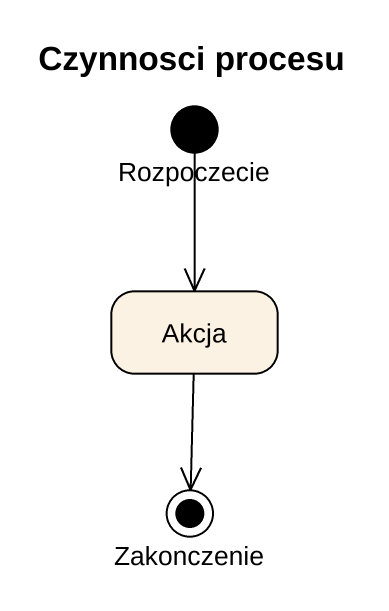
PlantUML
@startuml
title Czynnosci procesu
hide empty description
state Rozpoczecie <<start>>
state Akcja
state Zakonczenie <<end>>
Rozpoczecie --> Akcja
Akcja --> Zakonczenie
@enduml
